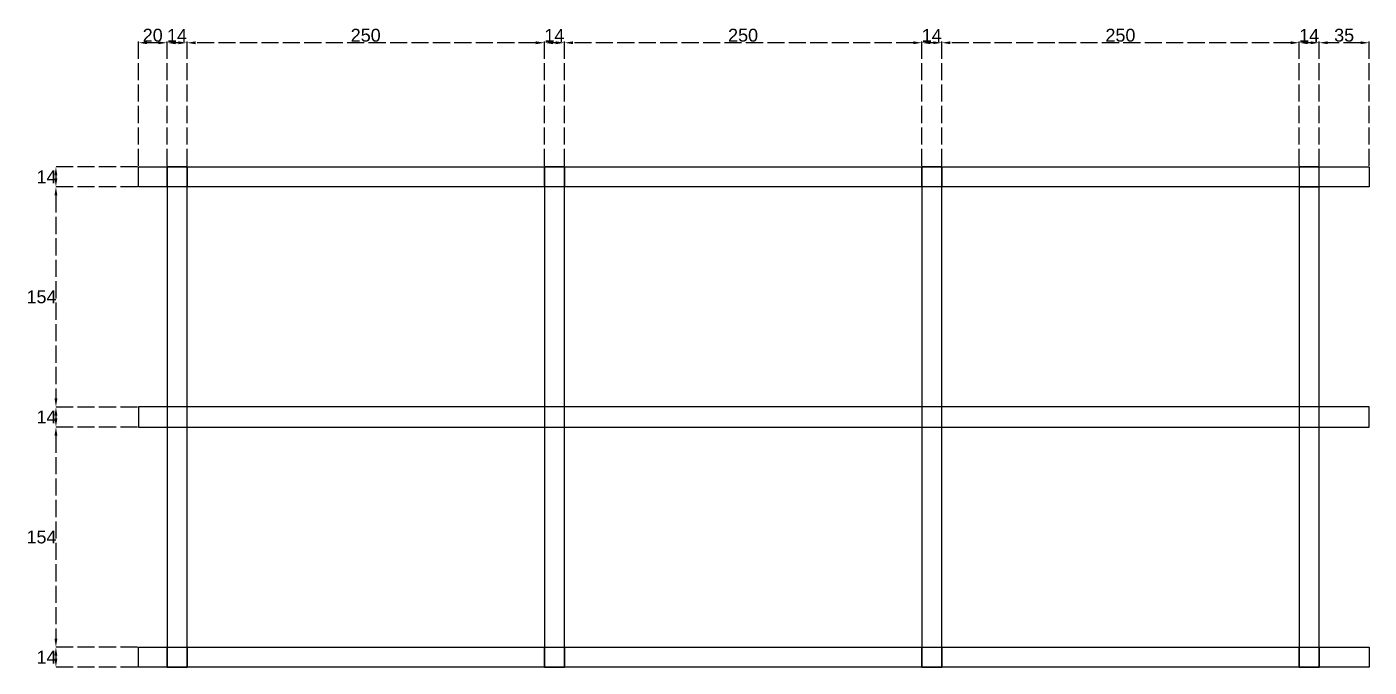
# Model space of a CAD drawing. Header units: millimetres. Extents: x 1435 to 6169, y 1613 to 2820.
# Drawn here: x 3786 to 4725, y 1789 to 2237 of the extents above; entities that cross this region are included whole.
import ezdxf

# ---------------------------------------------------------------- set-up
doc = ezdxf.new("R2010")
doc.units = ezdxf.units.MM
doc.linetypes.add('ACAD_ISO02W100', pattern=[15, 12, -3])
doc.styles.add('Beschriftung', font='Arial.ttf')
doc.dimstyles.new('ISO-25', dxfattribs={"dimtxt": 9, "dimasz": 6, "dimexe": 1.25, "dimexo": 0.625, "dimtad": 2, "dimtih": 1, "dimtoh": 1, "dimtxsty": 'Beschriftung', "dimcen": 2.5, "dimclrd": 6, "dimclre": 6, "dimclrt": 6, "dimadec": 0, "dimazin": 0, "dimtfac": 1, "dimtmove": 1, "dimatfit": 3, "dimfxl": 1, "dimarcsym": 0})

# ---------------------------------------------------------------- blocks, each defined once
blk = doc.blocks.new('*D120')
at = {"color": 6, "linetype": 'ACAD_ISO02W100', "lineweight": -2, "transparency": 16777216}
for p, q in [((3863.67, 2139.26), (3863.67, 2226.7)), ((3883.67, 2139.26), (3883.67, 2226.7)), ((3877.67, 2225.45), (3869.67, 2225.45))]:
    blk.add_line(p, q, dxfattribs=at)
at = {"color": 6, "transparency": 16777216}
for points in [[(3869.67, 2226.45), (3869.67, 2224.45), (3863.67, 2225.45)], [(3877.67, 2226.45), (3877.67, 2224.45), (3883.67, 2225.45)]]:
    blk.add_solid(points, dxfattribs=at)
at = {"layer": 'Defpoints', "color": 0, "transparency": 16777216}
for p in [(3863.67, 2225.45), (3863.67, 2138.63), (3883.67, 2138.63)]:
    blk.add_point(p, dxfattribs=at)
at = {"color": 6, "transparency": 16777216, "insert": (3873.67, 2230.67), "char_height": 9, "attachment_point": 5, "style": 'Beschriftung'}
blk.add_mtext('20', dxfattribs=at)
blk = doc.blocks.new('*D121')
at = {"color": 6, "linetype": 'ACAD_ISO02W100', "lineweight": -2, "transparency": 16777216}
for p, q in [((3883.67, 2139.26), (3883.67, 2226.7)), ((3897.67, 2139.26), (3897.67, 2226.7)), ((3891.67, 2225.45), (3889.67, 2225.45))]:
    blk.add_line(p, q, dxfattribs=at)
at = {"color": 6, "transparency": 16777216}
for points in [[(3889.67, 2226.45), (3889.67, 2224.45), (3883.67, 2225.45)], [(3891.67, 2226.45), (3891.67, 2224.45), (3897.67, 2225.45)]]:
    blk.add_solid(points, dxfattribs=at)
at = {"layer": 'Defpoints', "color": 0, "transparency": 16777216}
for p in [(3883.67, 2225.45), (3883.67, 2138.63), (3897.67, 2138.63)]:
    blk.add_point(p, dxfattribs=at)
at = {"color": 6, "transparency": 16777216, "insert": (3890.67, 2230.59), "char_height": 9, "attachment_point": 5, "style": 'Beschriftung'}
blk.add_mtext('14', dxfattribs=at)
blk = doc.blocks.new('*D122')
at = {"color": 6, "linetype": 'ACAD_ISO02W100', "lineweight": -2, "transparency": 16777216}
for p, q in [((3897.67, 2139.26), (3897.67, 2226.7)), ((4147.67, 2139.26), (4147.67, 2226.7)), ((4141.67, 2225.45), (3903.67, 2225.45))]:
    blk.add_line(p, q, dxfattribs=at)
at = {"color": 6, "transparency": 16777216}
for points in [[(3903.67, 2226.45), (3903.67, 2224.45), (3897.67, 2225.45)], [(4141.67, 2226.45), (4141.67, 2224.45), (4147.67, 2225.45)]]:
    blk.add_solid(points, dxfattribs=at)
at = {"layer": 'Defpoints', "color": 0, "transparency": 16777216}
for p in [(3897.67, 2225.45), (3897.67, 2138.63), (4147.67, 2138.63)]:
    blk.add_point(p, dxfattribs=at)
at = {"color": 6, "transparency": 16777216, "insert": (4022.67, 2230.67), "char_height": 9, "attachment_point": 5, "style": 'Beschriftung'}
blk.add_mtext('250', dxfattribs=at)
blk = doc.blocks.new('*D123')
at = {"color": 6, "linetype": 'ACAD_ISO02W100', "lineweight": -2, "transparency": 16777216}
for p, q in [((4147.67, 2139.26), (4147.67, 2226.7)), ((4161.67, 2139.26), (4161.67, 2226.7)), ((4155.67, 2225.45), (4153.67, 2225.45))]:
    blk.add_line(p, q, dxfattribs=at)
at = {"color": 6, "transparency": 16777216}
for points in [[(4153.67, 2226.45), (4153.67, 2224.45), (4147.67, 2225.45)], [(4155.67, 2226.45), (4155.67, 2224.45), (4161.67, 2225.45)]]:
    blk.add_solid(points, dxfattribs=at)
at = {"layer": 'Defpoints', "color": 0, "transparency": 16777216}
for p in [(4147.67, 2225.45), (4147.67, 2138.63), (4161.67, 2138.63)]:
    blk.add_point(p, dxfattribs=at)
at = {"color": 6, "transparency": 16777216, "insert": (4154.67, 2230.59), "char_height": 9, "attachment_point": 5, "style": 'Beschriftung'}
blk.add_mtext('14', dxfattribs=at)
blk = doc.blocks.new('*D124')
at = {"color": 6, "linetype": 'ACAD_ISO02W100', "lineweight": -2, "transparency": 16777216}
for p, q in [((4161.67, 2139.26), (4161.67, 2226.7)), ((4411.67, 2139.26), (4411.67, 2226.7)), ((4405.67, 2225.45), (4167.67, 2225.45))]:
    blk.add_line(p, q, dxfattribs=at)
at = {"color": 6, "transparency": 16777216}
for points in [[(4167.67, 2226.45), (4167.67, 2224.45), (4161.67, 2225.45)], [(4405.67, 2226.45), (4405.67, 2224.45), (4411.67, 2225.45)]]:
    blk.add_solid(points, dxfattribs=at)
at = {"layer": 'Defpoints', "color": 0, "transparency": 16777216}
for p in [(4161.67, 2225.45), (4161.67, 2138.63), (4411.67, 2138.63)]:
    blk.add_point(p, dxfattribs=at)
at = {"color": 6, "transparency": 16777216, "insert": (4286.67, 2230.67), "char_height": 9, "attachment_point": 5, "style": 'Beschriftung'}
blk.add_mtext('250', dxfattribs=at)
blk = doc.blocks.new('*D125')
at = {"color": 6, "linetype": 'ACAD_ISO02W100', "lineweight": -2, "transparency": 16777216}
for p, q in [((4411.67, 2139.26), (4411.67, 2226.7)), ((4425.67, 2139.26), (4425.67, 2226.7)), ((4419.67, 2225.45), (4417.67, 2225.45))]:
    blk.add_line(p, q, dxfattribs=at)
at = {"color": 6, "transparency": 16777216}
for points in [[(4417.67, 2226.45), (4417.67, 2224.45), (4411.67, 2225.45)], [(4419.67, 2226.45), (4419.67, 2224.45), (4425.67, 2225.45)]]:
    blk.add_solid(points, dxfattribs=at)
at = {"layer": 'Defpoints', "color": 0, "transparency": 16777216}
for p in [(4411.67, 2225.45), (4411.67, 2138.63), (4425.67, 2138.63)]:
    blk.add_point(p, dxfattribs=at)
at = {"color": 6, "transparency": 16777216, "insert": (4418.67, 2230.59), "char_height": 9, "attachment_point": 5, "style": 'Beschriftung'}
blk.add_mtext('14', dxfattribs=at)
blk = doc.blocks.new('*D126')
at = {"color": 6, "linetype": 'ACAD_ISO02W100', "lineweight": -2, "transparency": 16777216}
for p, q in [((4425.67, 2139.26), (4425.67, 2226.7)), ((4675.67, 2139.26), (4675.67, 2226.7)), ((4669.67, 2225.45), (4431.67, 2225.45))]:
    blk.add_line(p, q, dxfattribs=at)
at = {"color": 6, "transparency": 16777216}
for points in [[(4431.67, 2226.45), (4431.67, 2224.45), (4425.67, 2225.45)], [(4669.67, 2226.45), (4669.67, 2224.45), (4675.67, 2225.45)]]:
    blk.add_solid(points, dxfattribs=at)
at = {"layer": 'Defpoints', "color": 0, "transparency": 16777216}
for p in [(4425.67, 2225.45), (4425.67, 2138.63), (4675.67, 2138.63)]:
    blk.add_point(p, dxfattribs=at)
at = {"color": 6, "transparency": 16777216, "insert": (4550.67, 2230.67), "char_height": 9, "attachment_point": 5, "style": 'Beschriftung'}
blk.add_mtext('250', dxfattribs=at)
blk = doc.blocks.new('*D127')
at = {"color": 6, "linetype": 'ACAD_ISO02W100', "lineweight": -2, "transparency": 16777216}
for p, q in [((4689.67, 2139.26), (4689.67, 2226.7)), ((4724.67, 2139.26), (4724.67, 2226.7)), ((4718.67, 2225.45), (4695.67, 2225.45))]:
    blk.add_line(p, q, dxfattribs=at)
at = {"color": 6, "transparency": 16777216}
for points in [[(4695.67, 2226.45), (4695.67, 2224.45), (4689.67, 2225.45)], [(4718.67, 2226.45), (4718.67, 2224.45), (4724.67, 2225.45)]]:
    blk.add_solid(points, dxfattribs=at)
at = {"layer": 'Defpoints', "color": 0, "transparency": 16777216}
for p in [(4689.67, 2225.45), (4689.67, 2138.63), (4724.67, 2138.63)]:
    blk.add_point(p, dxfattribs=at)
at = {"color": 6, "transparency": 16777216, "insert": (4707.17, 2230.67), "char_height": 9, "attachment_point": 5, "style": 'Beschriftung'}
blk.add_mtext('35', dxfattribs=at)
blk = doc.blocks.new('*D128')
at = {"color": 6, "linetype": 'ACAD_ISO02W100', "lineweight": -2, "transparency": 16777216}
for p, q in [((4675.67, 2139.26), (4675.67, 2226.7)), ((4689.67, 2139.26), (4689.67, 2226.7)), ((4683.67, 2225.45), (4681.67, 2225.45))]:
    blk.add_line(p, q, dxfattribs=at)
at = {"color": 6, "transparency": 16777216}
for points in [[(4681.67, 2226.45), (4681.67, 2224.45), (4675.67, 2225.45)], [(4683.67, 2226.45), (4683.67, 2224.45), (4689.67, 2225.45)]]:
    blk.add_solid(points, dxfattribs=at)
at = {"layer": 'Defpoints', "color": 0, "transparency": 16777216}
for p in [(4675.67, 2225.45), (4675.67, 2138.63), (4689.67, 2138.63)]:
    blk.add_point(p, dxfattribs=at)
at = {"color": 6, "transparency": 16777216, "insert": (4682.67, 2230.59), "char_height": 9, "attachment_point": 5, "style": 'Beschriftung'}
blk.add_mtext('14', dxfattribs=at)
blk = doc.blocks.new('*D129')
at = {"color": 6, "linetype": 'ACAD_ISO02W100', "lineweight": -2, "transparency": 16777216}
for p, q in [((3863.05, 1802.63), (3804.71, 1802.63)), ((3805.96, 1796.63), (3805.96, 1794.63)), ((3863.05, 1788.63), (3804.71, 1788.63))]:
    blk.add_line(p, q, dxfattribs=at)
at = {"color": 6, "transparency": 16777216}
for points in [[(3804.96, 1796.63), (3806.96, 1796.63), (3805.96, 1802.63)], [(3804.96, 1794.63), (3806.96, 1794.63), (3805.96, 1788.63)]]:
    blk.add_solid(points, dxfattribs=at)
at = {"layer": 'Defpoints', "color": 0, "transparency": 16777216}
for p in [(3863.67, 1802.63), (3805.96, 1788.63), (3863.67, 1788.63)]:
    blk.add_point(p, dxfattribs=at)
at = {"color": 6, "transparency": 16777216, "insert": (3799.33, 1795.63), "char_height": 9, "attachment_point": 5, "style": 'Beschriftung'}
blk.add_mtext('14', dxfattribs=at)
blk = doc.blocks.new('*D130')
at = {"color": 6, "linetype": 'ACAD_ISO02W100', "lineweight": -2, "transparency": 16777216}
for p, q in [((3863.05, 1956.63), (3804.71, 1956.63)), ((3805.96, 1950.63), (3805.96, 1808.63)), ((3863.05, 1802.63), (3804.71, 1802.63))]:
    blk.add_line(p, q, dxfattribs=at)
at = {"color": 6, "transparency": 16777216}
for points in [[(3804.96, 1950.63), (3806.96, 1950.63), (3805.96, 1956.63)], [(3804.96, 1808.63), (3806.96, 1808.63), (3805.96, 1802.63)]]:
    blk.add_solid(points, dxfattribs=at)
at = {"layer": 'Defpoints', "color": 0, "transparency": 16777216}
for p in [(3863.67, 1956.63), (3805.96, 1802.63), (3863.67, 1802.63)]:
    blk.add_point(p, dxfattribs=at)
at = {"color": 6, "transparency": 16777216, "insert": (3795.83, 1879.63), "char_height": 9, "attachment_point": 5, "style": 'Beschriftung'}
blk.add_mtext('154', dxfattribs=at)
blk = doc.blocks.new('*D131')
at = {"color": 6, "linetype": 'ACAD_ISO02W100', "lineweight": -2, "transparency": 16777216}
for p, q in [((3863.05, 1970.63), (3804.71, 1970.63)), ((3805.96, 1964.63), (3805.96, 1962.63)), ((3863.05, 1956.63), (3804.71, 1956.63))]:
    blk.add_line(p, q, dxfattribs=at)
at = {"color": 6, "transparency": 16777216}
for points in [[(3804.96, 1964.63), (3806.96, 1964.63), (3805.96, 1970.63)], [(3804.96, 1962.63), (3806.96, 1962.63), (3805.96, 1956.63)]]:
    blk.add_solid(points, dxfattribs=at)
at = {"layer": 'Defpoints', "color": 0, "transparency": 16777216}
for p in [(3863.67, 1970.63), (3805.96, 1956.63), (3863.67, 1956.63)]:
    blk.add_point(p, dxfattribs=at)
at = {"color": 6, "transparency": 16777216, "insert": (3799.33, 1963.63), "char_height": 9, "attachment_point": 5, "style": 'Beschriftung'}
blk.add_mtext('14', dxfattribs=at)
blk = doc.blocks.new('*D132')
at = {"color": 6, "linetype": 'ACAD_ISO02W100', "lineweight": -2, "transparency": 16777216}
for p, q in [((3863.05, 2138.63), (3804.71, 2138.63)), ((3805.96, 2132.63), (3805.96, 2130.63)), ((3863.05, 2124.63), (3804.71, 2124.63))]:
    blk.add_line(p, q, dxfattribs=at)
at = {"color": 6, "transparency": 16777216}
for points in [[(3804.96, 2132.63), (3806.96, 2132.63), (3805.96, 2138.63)], [(3804.96, 2130.63), (3806.96, 2130.63), (3805.96, 2124.63)]]:
    blk.add_solid(points, dxfattribs=at)
at = {"layer": 'Defpoints', "color": 0, "transparency": 16777216}
for p in [(3863.67, 2138.63), (3805.96, 2124.63), (3863.67, 2124.63)]:
    blk.add_point(p, dxfattribs=at)
at = {"color": 6, "transparency": 16777216, "insert": (3799.33, 2131.63), "char_height": 9, "attachment_point": 5, "style": 'Beschriftung'}
blk.add_mtext('14', dxfattribs=at)
blk = doc.blocks.new('*D133')
at = {"color": 6, "linetype": 'ACAD_ISO02W100', "lineweight": -2, "transparency": 16777216}
for p, q in [((3863.05, 2124.63), (3804.71, 2124.63)), ((3805.96, 2118.63), (3805.96, 1976.63)), ((3863.05, 1970.63), (3804.71, 1970.63))]:
    blk.add_line(p, q, dxfattribs=at)
at = {"color": 6, "transparency": 16777216}
for points in [[(3804.96, 2118.63), (3806.96, 2118.63), (3805.96, 2124.63)], [(3804.96, 1976.63), (3806.96, 1976.63), (3805.96, 1970.63)]]:
    blk.add_solid(points, dxfattribs=at)
at = {"layer": 'Defpoints', "color": 0, "transparency": 16777216}
for p in [(3863.67, 2124.63), (3805.96, 1970.63), (3863.67, 1970.63)]:
    blk.add_point(p, dxfattribs=at)
at = {"color": 6, "transparency": 16777216, "insert": (3795.83, 2047.63), "char_height": 9, "attachment_point": 5, "style": 'Beschriftung'}
blk.add_mtext('154', dxfattribs=at)

msp = doc.modelspace()

# ---------------------------------------------------------------- linework, layer by layer
for points in [[(3863.672, 2138.631), (4724.672, 2138.631), (4724.672, 2124.631), (3863.672, 2124.631)], [(3883.672, 2138.631), (3897.672, 2138.631), (3897.672, 2124.631), (3883.672, 2124.631)], [(3897.672, 2138.631), (3883.672, 2138.631), (3883.672, 1788.631), (3897.672, 1788.631)], [(4147.672, 2138.631), (4161.672, 2138.631), (4161.672, 2124.631), (4147.672, 2124.631)], [(4161.672, 2138.631), (4147.672, 2138.631), (4147.672, 1788.631), (4161.672, 1788.631)], [(4411.672, 2138.631), (4425.672, 2138.631), (4425.672, 2124.631), (4411.672, 2124.631)], [(4425.672, 2138.631), (4411.672, 2138.631), (4411.672, 1788.631), (4425.672, 1788.631)], [(4689.672, 2138.631), (4675.672, 2138.631), (4675.672, 2124.631), (4689.672, 2124.631)], [(4689.672, 2138.631), (4675.672, 2138.631), (4675.672, 1788.631), (4689.672, 1788.631)], [(3863.672, 1956.631), (4724.672, 1956.631), (4724.672, 1970.631), (3863.672, 1970.631)], [(3863.672, 1802.631), (4724.672, 1802.631), (4724.672, 1788.631), (3863.672, 1788.631)], [(3883.672, 1802.631), (3897.672, 1802.631), (3897.672, 1788.631), (3883.672, 1788.631)], [(4147.672, 1802.631), (4161.672, 1802.631), (4161.672, 1788.631), (4147.672, 1788.631)], [(4411.672, 1802.631), (4425.672, 1802.631), (4425.672, 1788.631), (4411.672, 1788.631)], [(4675.672, 1802.631), (4689.672, 1802.631), (4689.672, 1788.631), (4675.672, 1788.631)]]:
    msp.add_lwpolyline(points, close=True)

# ---------------------------------------------------------------- dimensions: what is measured, and where the dimension line sits
for base, p1, p2, picture, middle in [((3863.672, 2225.45), (3883.672, 2138.631), (3863.672, 2138.631), '*D120', (3873.672, 2230.67)), ((3883.672, 2225.45), (3897.672, 2138.631), (3883.672, 2138.631), '*D121', (3890.672, 2230.594)), ((3897.672, 2225.45), (4147.672, 2138.631), (3897.672, 2138.631), '*D122', (4022.672, 2230.67)), ((4147.672, 2225.45), (4161.672, 2138.631), (4147.672, 2138.631), '*D123', (4154.672, 2230.594)), ((4161.672, 2225.45), (4411.672, 2138.631), (4161.672, 2138.631), '*D124', (4286.672, 2230.67)), ((4411.672, 2225.45), (4425.672, 2138.631), (4411.672, 2138.631), '*D125', (4418.672, 2230.594)), ((4425.672, 2225.45), (4675.672, 2138.631), (4425.672, 2138.631), '*D126', (4550.672, 2230.67)), ((4675.672, 2225.45), (4689.672, 2138.631), (4675.672, 2138.631), '*D128', (4682.672, 2230.594)), ((4689.672, 2225.45), (4724.672, 2138.631), (4689.672, 2138.631), '*D127', (4707.172, 2230.673))]:
    dim = msp.add_linear_dim(base=base, p1=p1, p2=p2, dimstyle='ISO-25')
    dim.commit()
    dim.dimension.update_dxf_attribs({"geometry": picture, "text_midpoint": middle})
for base, p1, p2, picture, middle in [((3805.955, 2124.631), (3863.672, 2138.631), (3863.672, 2124.631), '*D132', (3799.326, 2131.631)), ((3805.955, 1970.631), (3863.672, 2124.631), (3863.672, 1970.631), '*D133', (3795.83, 2047.631)), ((3805.955, 1956.631), (3863.672, 1970.631), (3863.672, 1956.631), '*D131', (3799.326, 1963.631)), ((3805.955, 1802.631), (3863.672, 1956.631), (3863.672, 1802.631), '*D130', (3795.83, 1879.631)), ((3805.955, 1788.631), (3863.672, 1802.631), (3863.672, 1788.631), '*D129', (3799.326, 1795.631))]:
    dim = msp.add_linear_dim(base=base, p1=p1, p2=p2, angle=90, dimstyle='ISO-25')
    dim.commit()
    dim.dimension.update_dxf_attribs({"geometry": picture, "text_midpoint": middle})

doc.saveas('drawing.dxf')
